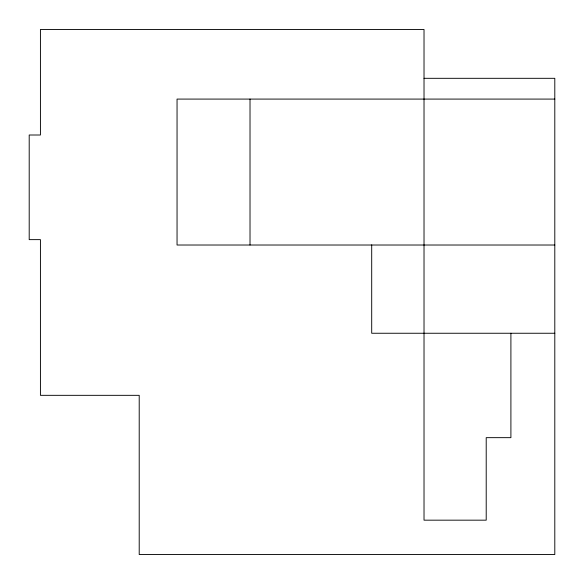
<?xml version="1.0" encoding="UTF-8"?>
<svg xmlns="http://www.w3.org/2000/svg" width="584" height="584" viewBox="0 0 584 584"><rect width="100%" height="100%" fill="white"/><g stroke="black" fill="none" stroke-linecap="round" stroke-linejoin="round"><path stroke-width="0.88" d="M424.021 78.314L554.8 78.314L554.8 554.523L139.211 554.523L139.211 395.331L40.427 395.331L40.427 239.63L29.2 239.63L29.2 135.006L40.427 135.006L40.427 29.477L424.021 29.477L424.021 520.169L486.209 520.169L486.209 437.657L510.905 437.657L510.905 333.252M554.8 99.083L177.047 99.083L177.047 245.017L554.8 245.017M554.8 333.252L371.701 333.252L371.701 244.871M250.018 99.083L250.018 245.017"/></g></svg>
